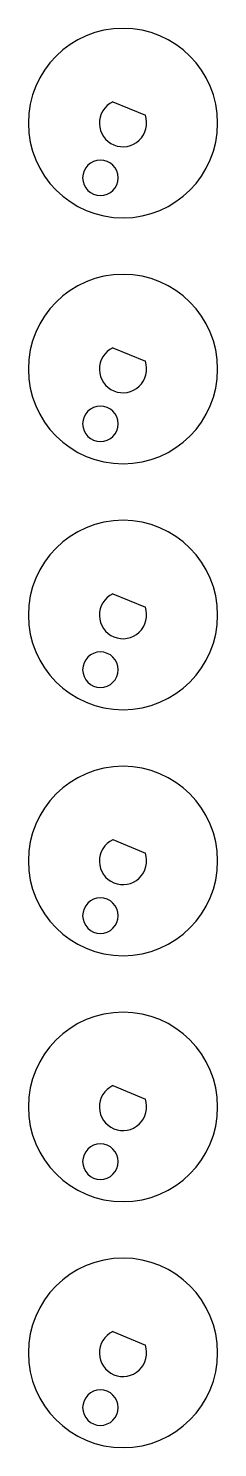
# Model space of a CAD drawing. Extents: x 1 to 1.63, y 1 to 5.72.
import ezdxf

# ---------------------------------------------------------------- set-up
doc = ezdxf.new("R2010")
doc.units = 0
doc.layers.add('5', color=7, linetype='CONTINUOUS')

msp = doc.modelspace()

# ---------------------------------------------------------------- linework, layer by layer
at = {"layer": '5', "color": 5, "linetype": 'CONTINUOUS'}
for p, q in [((1.2806, 5.4749), (1.3893, 5.43)), ((1.2806, 4.6571), (1.3893, 4.6122)), ((1.2806, 3.8393), (1.3893, 3.7944)), ((1.2806, 3.0215), (1.3893, 2.9765)), ((1.2806, 2.2036), (1.3893, 2.1587)), ((1.2806, 1.3858), (1.3893, 1.3409))]:
    msp.add_line(p, q, dxfattribs=at)
for centre, radius, start, end in [((1.315, 5.4041), 0.315, 360, 180), ((1.315, 5.4041), 0.0787, 115.8694, 247.5517), ((1.315, 5.4041), 0.0787, 247.5517, 19.234), ((1.315, 5.4041), 0.315, 180, 360), ((1.2398, 5.2221), 0.0591, 360, 180), ((1.2398, 5.2221), 0.0591, 180, 360), ((1.315, 4.5862), 0.315, 360, 180), ((1.315, 4.5862), 0.0787, 115.8694, 247.5517), ((1.315, 4.5862), 0.315, 180, 360), ((1.315, 4.5862), 0.0787, 247.5517, 19.234), ((1.2398, 4.4043), 0.0591, 360, 180), ((1.2398, 4.4043), 0.0591, 180, 360), ((1.315, 3.7684), 0.315, 360, 180), ((1.315, 3.7684), 0.0787, 115.8694, 247.5517), ((1.315, 3.7684), 0.0787, 247.5517, 19.234), ((1.315, 3.7684), 0.315, 180, 360), ((1.2398, 3.5865), 0.0591, 360, 180), ((1.2398, 3.5865), 0.0591, 180, 360), ((1.315, 2.9506), 0.315, 360, 180), ((1.315, 2.9506), 0.0787, 115.8694, 247.5517), ((1.315, 2.9506), 0.0787, 247.5517, 19.234), ((1.315, 2.9506), 0.315, 180, 360), ((1.2398, 2.7687), 0.0591, 360, 180), ((1.2398, 2.7687), 0.0591, 180, 360), ((1.315, 2.1328), 0.315, 360, 180), ((1.315, 2.1328), 0.0787, 115.8694, 247.5517), ((1.315, 2.1328), 0.315, 180, 360), ((1.315, 2.1328), 0.0787, 247.5517, 19.234), ((1.2398, 1.9508), 0.0591, 360, 180), ((1.2398, 1.9508), 0.0591, 180, 360), ((1.315, 1.315), 0.315, 360, 180), ((1.315, 1.315), 0.0787, 115.8694, 247.5517), ((1.315, 1.315), 0.0787, 247.5517, 19.234), ((1.315, 1.315), 0.315, 180, 360), ((1.2398, 1.133), 0.0591, 360, 180), ((1.2398, 1.133), 0.0591, 180, 360)]:
    msp.add_arc(centre, radius, start, end, dxfattribs=at)

doc.saveas('drawing.dxf')
